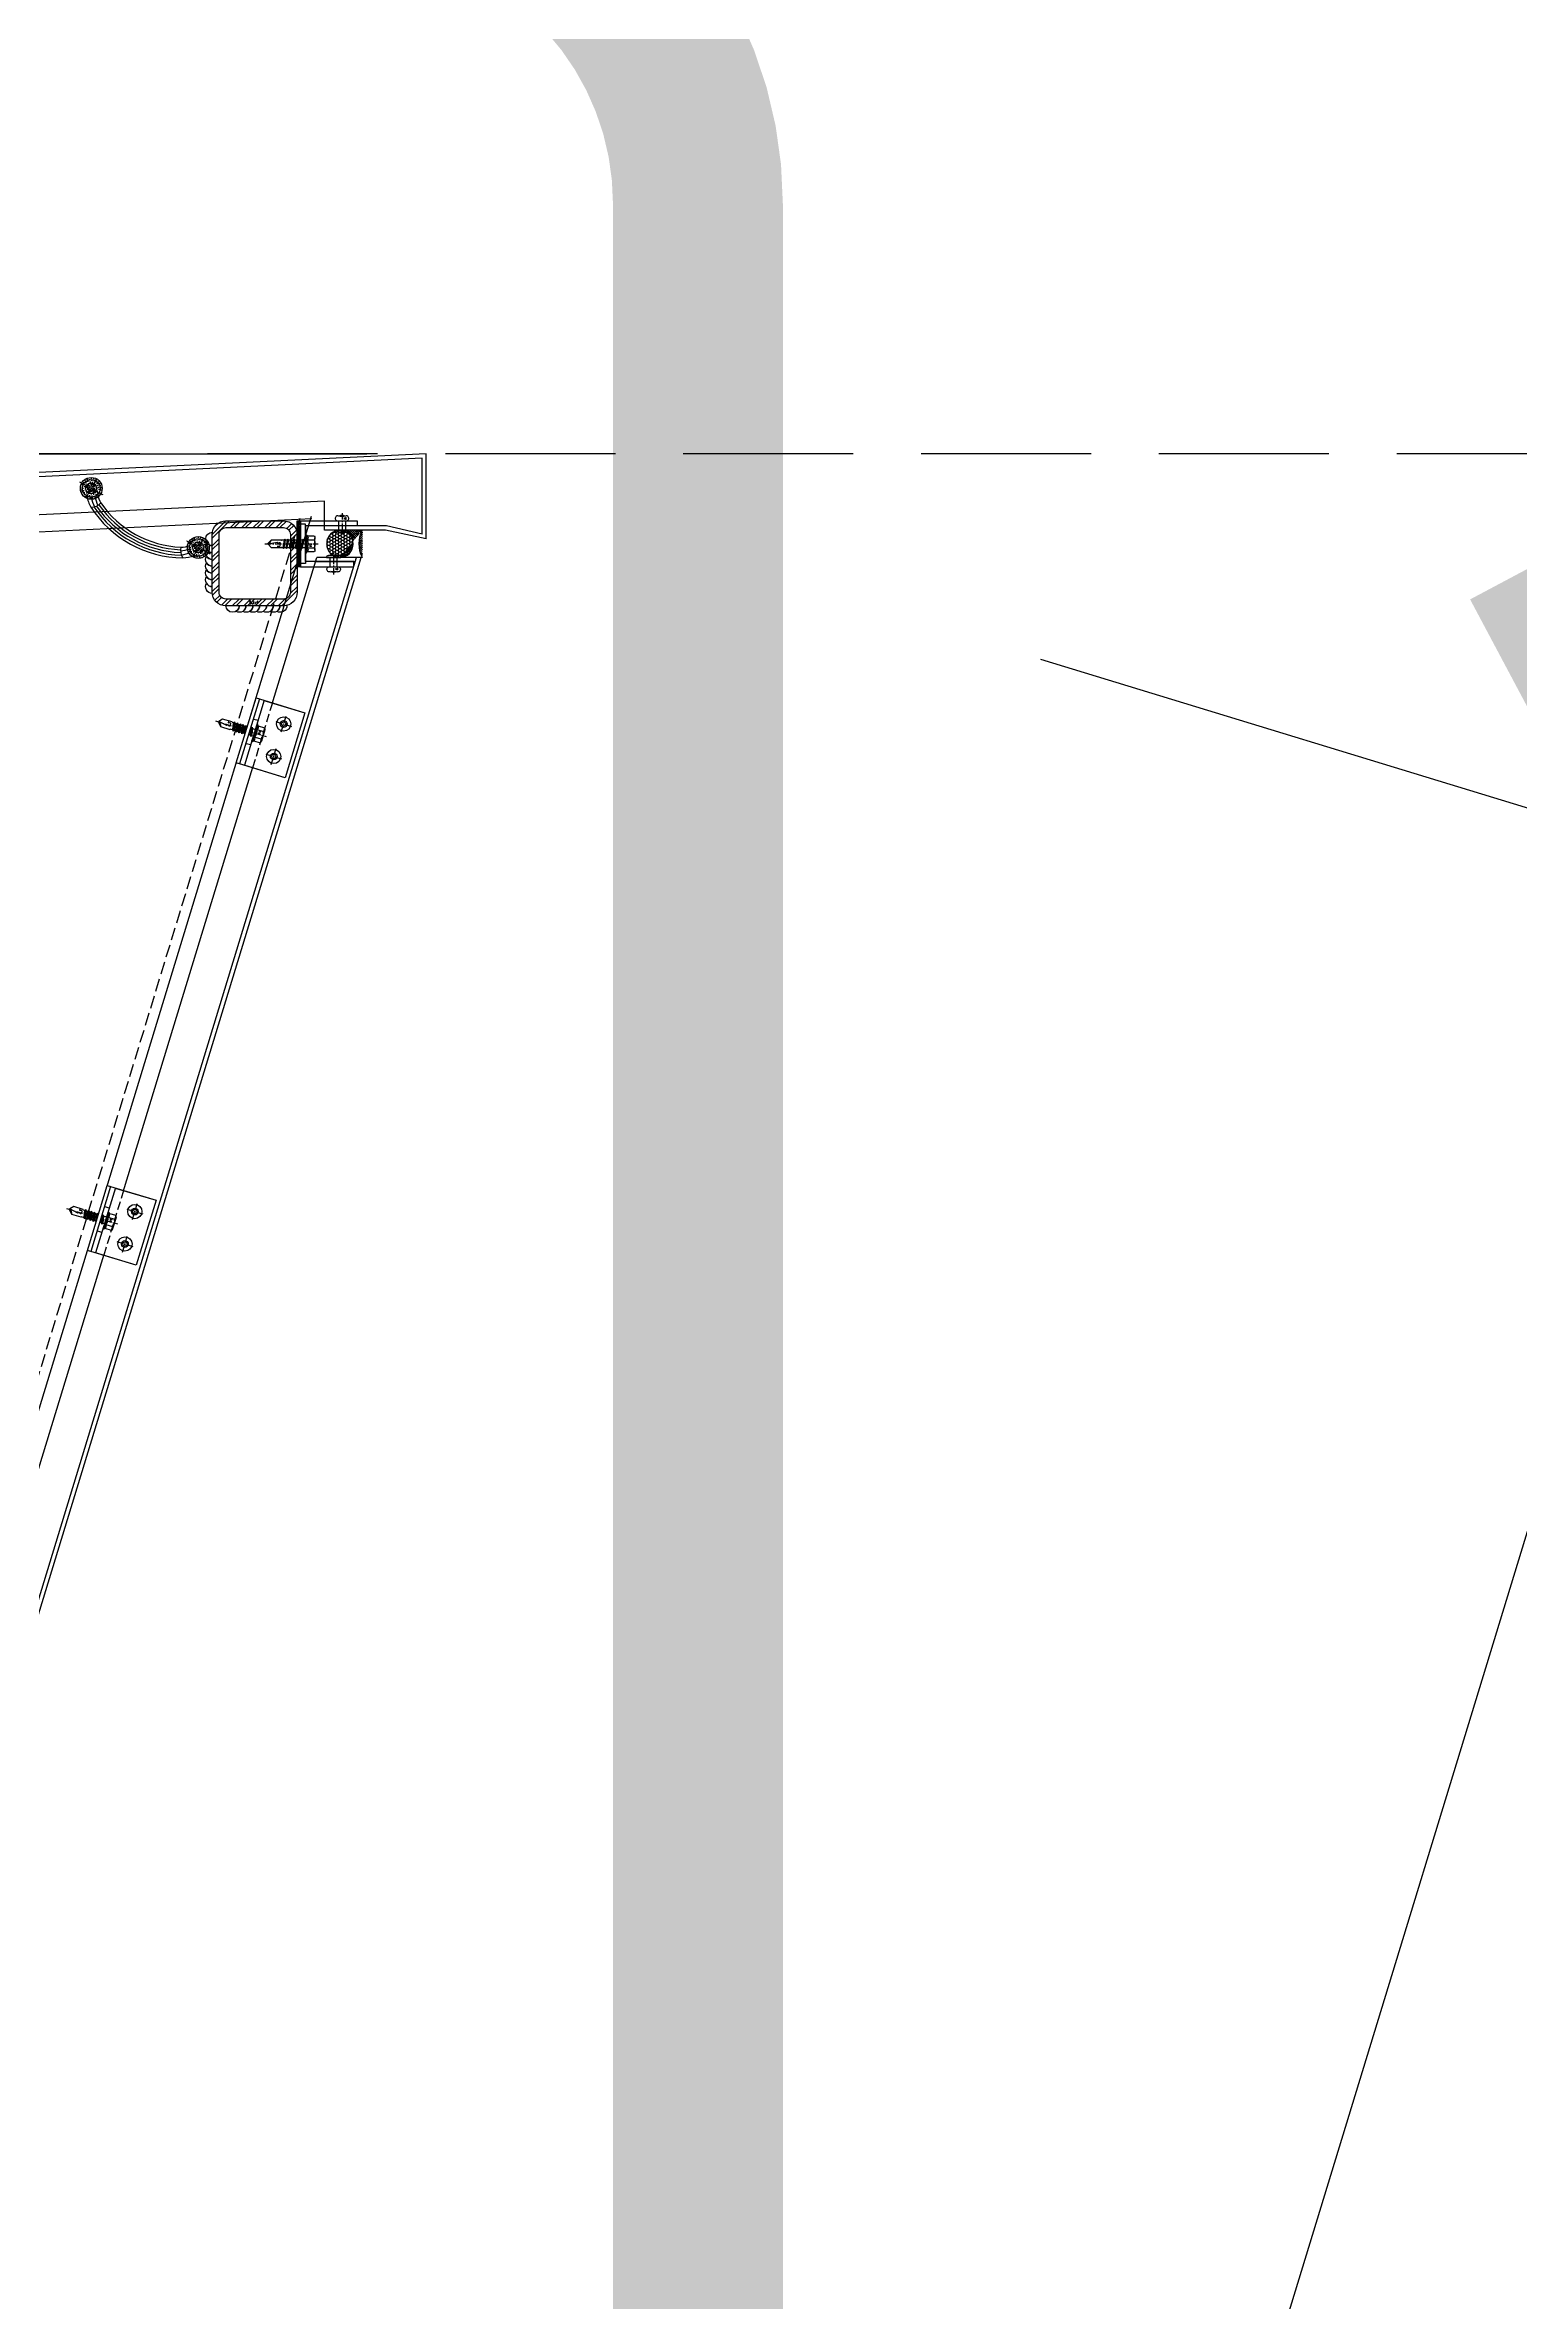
# Model space of a CAD drawing. Extents: x 220580 to 2027826, y -309201 to 71987.
# Drawn here: x 292402 to 293271, y -151868 to -150539 of the extents above; entities that cross this region are included whole.
import ezdxf
from ezdxf.enums import TextEntityAlignment as Align

# ---------------------------------------------------------------- set-up
doc = ezdxf.new("R2010")
doc.units = 0
for name, pattern in [('CENTER', [2, 1.25, -0.25, 0.25, -0.25]), ('DASH', [0.35, 0.25, -0.1]), ('ZN-CENTER', [2, 1.25, -0.25, 0.25, -0.25]), ('ZN-DASH', [0.35, 0.25, -0.1]), ('ZN-DOT', [0.25, 0, -0.25])]:
    doc.linetypes.add(name, pattern=pattern)
for name, color, linetype in [('!ZN1-填充-8', 8, 'Continuous'), ('!ZN1-标注-173', 173, 'Continuous'), ('!ZN3-铝板幕墙-3', 3, 'Continuous'), ('!ZN4-辅助材料-1', 1, 'Continuous'), ('!ZN4-配件-11', 11, 'Continuous'), ('!ZN5-钢材投影-40', 40, 'Continuous'), ('!ZN5-钢材断面-2', 2, 'Continuous'), ('!ZN5-铝材投影-112', 112, 'Continuous'), ('!ZN6-层高线-8', 8, 'ZN-DOT'), ('!ZN6-虚线-8', 8, 'ZN-DASH'), ('20剖面图$0$A-LIN-V', 9, 'Continuous'), ('3索引', 3, 'Continuous'), ('CEN', 1, 'CENTER'), ('DIM', 173, 'Continuous'), ('Fill', 8, 'Continuous'), ('焊缝', 8, 'Continuous')]:
    doc.layers.add(name, color=color, linetype=linetype)
doc.layers.add('@ZN-型材编号（非打印层）', color=8, linetype='Continuous', plot=False)
doc.styles.add('DHTEXT-1', font='ROMANS.shx', dxfattribs={"width": 0.7, "bigfont": 'CHINESE.shx'})
doc.dimstyles.new('ZN3', dxfattribs={"dimscale": 3, "dimtxt": 2.5, "dimasz": 1.5, "dimexe": 1, "dimexo": 2, "dimgap": 0.9, "dimtad": 1, "dimdec": 0, "dimdsep": 46, "dimtxsty": 'DHTEXT-1', "dimblk": 'ARCHTICK', "dimcen": 2.5, "dimclrd": 173, "dimclre": 173, "dimclrt": 7, "dimazin": 2, "dimtfac": 1, "dimtix": 1, "dimtmove": 2, "dimatfit": 3, "dimfxl": 0, "dimarcsym": 0})

# ---------------------------------------------------------------- blocks, each defined once
blk = doc.blocks.new('*U1824')
at = {"color": 0, "linetype": 'ZN-CENTER', "ltscale": 3}
blk.add_line((24, 0), (-7.3, 0), dxfattribs=at)
at = {"ltscale": 10}
for p, q in [((-5.4, -3.5), (-5.4, 3.5)), ((-1, 4.6), (-4.9, 4.6)), ((-1, 2.3), (-4.9, 2.3)), ((-0.6, -5.1), (-0.6, 5.1)), ((-0.2, 5.5), (0, 4.8)), ((0, -4.8), (0, 4.8)), ((0, 2.1), (14.3, 2.1)), ((1.4, 2.7), (2.2, -2.7)), ((3.2, 2.7), (4, -2.7)), ((5, 2.7), (5.8, -2.7)), ((6.8, 2.7), (7.6, -2.7)), ((8.6, 2.7), (9.4, -2.7)), ((10.4, 2.7), (11.2, -2.7)), ((12.2, 2.7), (13, -2.7)), ((-1, -2.3), (-4.9, -2.3)), ((-1, -4.6), (-4.9, -4.6)), ((-0.2, -5.5), (0, -4.8)), ((14.3, -2.1), (0, -2.1))]:
    blk.add_line(p, q, dxfattribs=at)
for points in [[(1.8, -2.1), (1, 2.1), (1.4, 2.7), (1.8, 2.1), (2.6, -2.1), (2.2, -2.7)], [(3.6, -2.1), (2.8, 2.1), (3.2, 2.7), (3.6, 2.1), (4.4, -2.1), (4, -2.7)], [(5.4, -2.1), (4.6, 2.1), (5, 2.7), (5.4, 2.1), (6.2, -2.1), (5.8, -2.7)], [(7.2, -2.1), (6.4, 2.1), (6.8, 2.7), (7.2, 2.1), (8, -2.1), (7.6, -2.7)], [(9, -2.1), (8.2, 2.1), (8.6, 2.7), (9, 2.1), (9.8, -2.1), (9.4, -2.7)], [(10.8, -2.1), (10, 2.1), (10.4, 2.7), (10.8, 2.1), (11.6, -2.1), (11.2, -2.7)], [(12.6, -2.1), (11.8, 2.1), (12.2, 2.7), (12.6, 2.1), (13.4, -2.1), (13, -2.7)]]:
    blk.add_lwpolyline(points, close=True, dxfattribs=at)
for points in [[(14.3, -2.1, -0.414214), (14.4, -2.2), (14.4, -2.3), (20.2, -2.3), (22, -0.3), (22, 0.3), (20.2, 2.3), (14.4, 2.3), (14.4, 2.2, -0.414214), (14.3, 2.1)], [(16.5, -2.3), (16.4, -1.2), (15.8, -1.5, -0.530462), (15, -1.2), (14.8, 0.1, -0.651316), (15.5, 0.5), (16, 0.2), (16.8, 0.7), (22, -0.3, -0.201226), (20.2, 2.3)]]:
    blk.add_lwpolyline(points, format="xyb", dxfattribs=at)
for centre, radius, start, end in [((-3.9, 3.5), 1.58, 133.1736, 226.8264), ((0.1, 0), 5.58, 155.5673, 204.4327), ((0.1, 3.5), 1.58, 133.1736, 226.8264), ((4.1, 0), 5.58, 155.5673, 204.4327), ((7.5, -2.9), 11.3, 132.4922, 138.6064), ((-3.9, -3.5), 1.58, 133.1736, 226.8264), ((0.1, -3.5), 1.58, 133.1736, 226.8264), ((7.5, 2.9), 11.3, 221.3936, 227.5078)]:
    blk.add_arc(centre, radius, start, end, dxfattribs=at)
at = {"layer": 'Defpoints', "color": 0, "ltscale": 10, "style": 'DHTEXT-1', "width": 0.7}
blk.add_text('5.5', height=1, rotation=90, dxfattribs=at).set_placement((-2.5, -0.9), align=Align.CENTER)
blk = doc.blocks.new('*U2097')
at = {"color": 0, "linetype": 'CENTER', "ltscale": 3}
for p, q in [((4.9, 0), (-4.9, 0)), ((0, 4.9), (0, -4.9))]:
    blk.add_line(p, q, dxfattribs=at)
at = {"linetype": 'ByBlock', "ltscale": 10}
for radius in [4.2, 2, 1.23]:
    blk.add_circle((0, 0), radius, dxfattribs=at)
blk = doc.blocks.new('*U1915')
at = {"ltscale": 0.125}
blk.add_wipeout([(-20, -30), (20, -30), (20, -5), (-20, -5)], dxfattribs=at).dxf.layer = '!ZN6-虚线-8'
at = {"layer": '!ZN1-填充-8'}
h = blk.add_hatch(dxfattribs=at)
h.set_pattern_fill('NET3', color=256, scale=0.75, angle=180, style=0)
h.set_pattern_definition([(180, (-1731.706, 294.7402), (-3e-16, -2.38125), []), (240, (-1731.706, 294.7402), (2.062223, -1.190625), []), (300, (-1731.706, 294.7402), (2.062223, 1.190625), [])])
h.paths.add_polyline_path([(20, 0), (-20, 0), (-20, -2), (20, -2)])
at = {"layer": '!ZN5-铝材投影-112'}
blk.add_lwpolyline([(20, -2), (-20, -2), (-20, -30), (20, -30)], close=True, dxfattribs=at)
at = {"layer": '!ZN6-虚线-8', "color": 8, "linetype": 'ZN-DASH', "ltscale": 20}
blk.add_line((-20, -10), (20, -10), dxfattribs=at)
at = {"layer": '!ZN6-虚线-8', "linetype": 'ZN-DASH', "ltscale": 10}
for p, q in [((-7.5, -5), (-7.5, -2)), ((7.5, -5), (7.5, -2))]:
    blk.add_line(p, q, dxfattribs=at)
at = {"layer": '!ZN4-配件-11', "color": 1, "xscale": -1, "rotation": 270}
for name, p in [('*U1824', (0, -5)), ('*U2097', (-10, -20)), ('*U2097', (10, -20))]:
    blk.add_blockref(name, p, dxfattribs=at)
at = {"ltscale": 0.25}
blk.add_wipeout([(20, 0), (20, -2), (-20, -2), (-20, 0)], dxfattribs=at).dxf.layer = '!ZN4-辅助材料-1'
at = {"layer": '!ZN4-辅助材料-1'}
blk.add_lwpolyline([(20, 0), (-20, 0), (-20, -2), (20, -2)], close=True, dxfattribs=at)
at = {"layer": '!ZN5-铝材投影-112', "ltscale": 0.25}
blk.add_line((-20, -5), (20, -5), dxfattribs=at)
blk = doc.blocks.new('*U1818')
at = {"color": 0, "linetype": 'CENTER', "ltscale": 3}
blk.add_line((10, 0), (-2.5, 0), dxfattribs=at)
at = {"linetype": 'ByBlock', "lineweight": -2, "ltscale": 10}
for p, q in [((-1.2, -3), (-1.2, 3)), ((0, 4.2), (0, -4.2)), ((5.5, 2), (0, 2)), ((5.5, 2.5), (5.5, -2.5)), ((5.5, -2), (0, -2))]:
    blk.add_line(p, q, dxfattribs=at)
for centre, radius, start, end in [((4.4, 0), 5.96, 160.395, 199.605), ((0, 3), 1.2, 90, 180), ((7, 2.5), 1.5, 348.448, 180), ((16.2, 0), 8, 164.3308, 195.6692), ((6.2, 0), 2.67, 323.2266, 36.7843), ((0, -3), 1.2, 180, 270), ((7, -2.5), 1.5, 180, 11.552)]:
    blk.add_arc(centre, radius, start, end, dxfattribs=at)
at = {"layer": 'Defpoints', "color": 0, "ltscale": 10, "style": 'DHTEXT-1', "width": 0.7}
blk.add_text('D4', height=1, rotation=90, dxfattribs=at).set_placement((7.4, -1.8), align=Align.CENTER)
blk = doc.blocks.new('方管钢50x4')
at = {"layer": 'Fill'}
h = blk.add_hatch(dxfattribs=at)
h.set_pattern_fill('ANSI32', color=8, scale=0.5, style=0)
h.set_pattern_definition([(45, (-2819.7443, -883.732), (-3.367596, 3.367596), []), (45, (-2817.499, -883.732), (-3.367596, 3.367596), [])])
edge = h.paths.add_edge_path(flags=16)
edge.add_line((-17, 21), (17, 21))
edge.add_arc((17, 17), 4, 0, 90, ccw=False)
edge.add_line((21, 17), (21, -17))
edge.add_arc((17, -17), 4, 270, 360, ccw=False)
edge.add_line((17, -21), (-17, -21))
edge.add_arc((-17, -17), 4, 180, 270, ccw=False)
edge.add_line((-21, -17), (-21, 17))
edge.add_arc((-17, 17), 4, 90, 180, ccw=False)
edge = h.paths.add_edge_path()
edge.add_line((-17, 25), (17, 25))
edge.add_arc((17, 17), 8, 0, 90, ccw=False)
edge.add_line((25, 17), (25, -17))
edge.add_arc((17, -17), 8, 270, 360, ccw=False)
edge.add_line((17, -25), (-17, -25))
edge.add_arc((-17, -17), 8, 180, 270, ccw=False)
edge.add_line((-25, -17), (-25, 17))
edge.add_arc((-17, 17), 8, 90, 180, ccw=False)
for points in [[(-17, 25), (17, 25, -0.414214), (25, 17), (25, -17, -0.414214), (17, -25), (-17, -25, -0.414214), (-25, -17), (-25, 17, -0.414214)], [(-17, 21), (17, 21, -0.414214), (21, 17), (21, -17, -0.414214), (17, -21), (-17, -21, -0.414214), (-21, -17), (-21, 17, -0.414214)]]:
    blk.add_lwpolyline(points, format="xyb", close=True)
at = {"layer": '@ZN-型材编号（非打印层）', "style": 'DHTEXT-1', "width": 0.7}
blk.add_text('50x4', height=2, dxfattribs=at).set_placement((-0.5, -23), align=Align.MIDDLE_CENTER)
blk = doc.blocks.new('*U2003')
at = {"layer": '!ZN5-钢材断面-2'}
blk.add_blockref('方管钢50x4', (0, 0), dxfattribs=at)
blk = doc.blocks.new('fldx')
h = blk.add_hatch()
h.set_pattern_fill('DOTS', color=256, angle=45, style=0)
h.set_pattern_definition([(45, (-6059.4724, -1072.3476), (-0.561266, 1.68379802), [0, -1.5875])])
h.paths.add_polyline_path([(19.5, 32.6, 1), (3.4, 32.6, 1)])
h = blk.add_hatch()
h.set_pattern_fill('DOTS', color=256, angle=45, style=0)
h.set_pattern_definition([(45, (-6059.4724, -1162.3476), (-0.561266, 1.68379802), [0, -1.5875])])
h.paths.add_polyline_path([(19.5, -57.4, 1), (3.4, -57.4, 1)])
at = {"layer": '!ZN1-标注-173'}
blk.add_line((18.2, -57.7), (17.2, -57.7), dxfattribs=at)
blk.add_line((17.2, -57.7), (17.2, -57.7))
for centre in [(11.4, 32.6), (11.4, -57.4)]:
    blk.add_circle(centre, 8.04)
at = {"color": 4, "linetype": 'ByBlock'}
for centre, radius in [((11.4, 32.6), 6.46), ((11.4, 32.6), 4), ((11.4, -57.4), 6.46), ((11.4, -57.4), 4)]:
    blk.add_circle(centre, radius, dxfattribs=at)
for centre, radius, start, end in [((-3.4, 8.5), 24.4, 31.4964, 47.2287), ((-6.2, 3.2), 32.4, 36.1342, 48.3888), ((-4.2, 5.3), 32.4, 35.5939, 48.7001), ((14.9, 30.7), 9.75, 284.3816, 333.1611), ((-49.9, -12.4), 75.2, 333.4377, 26.5623), ((-3.4, 8.5), 32.4, 33.3012, 48.7001), ((-48.9, -12.4), 76.2, 333.286, 26.714), ((-48.9, -12.4), 78.2, 333.1628, 26.8372), ((-48.9, -12.4), 80.2, 332.7336, 27.2664), ((-48.9, -12.4), 82.2, 331.9581, 28.0419), ((-3.4, -33.2), 24.4, 312.7713, 328.5036), ((-6.2, -28), 32.4, 311.6112, 323.8658), ((-4.2, -30), 32.4, 311.2999, 324.4061), ((14.9, -55.4), 9.75, 26.8389, 75.6184), ((-3.4, -33.2), 32.4, 311.2999, 326.6988)]:
    blk.add_arc(centre, radius, start, end, dxfattribs=at)
at = {"layer": 'CEN', "linetype": 'ZN-CENTER'}
for p, q in [((8.5, 33.6), (10.4, 33.6)), ((10.4, 35.5), (10.4, 33.6)), ((11.4, 42.6), (11.4, 22.6)), ((12.4, 35.5), (12.4, 33.6)), ((12.4, 33.6), (14.3, 33.6)), ((3.3, 32.6), (19.4, 32.6)), ((8.5, 31.6), (10.4, 31.6)), ((10.4, 31.6), (10.4, 29.7)), ((12.4, 31.6), (14.3, 31.6)), ((12.4, 31.6), (12.4, 29.7)), ((11.4, -67.4), (11.4, -47.4)), ((3.4, -57.4), (19.4, -57.4)), ((8.5, -56.4), (10.4, -56.4)), ((8.5, -58.4), (10.4, -58.4)), ((10.4, -56.4), (10.4, -54.5)), ((10.4, -60.3), (10.4, -58.4)), ((12.4, -56.4), (12.4, -54.5)), ((12.4, -56.4), (14.3, -56.4)), ((12.4, -60.3), (12.4, -58.4)), ((12.4, -58.4), (14.3, -58.4))]:
    blk.add_line(p, q, dxfattribs=at)
for centre, start, end in [((11.4, 32.6), 160.9818, 199.0187), ((11.4, 32.6), 70.9815, 109.0185), ((11.4, 32.6), 340.9813, 19.0182), ((11.4, 32.6), 250.9815, 289.0185), ((11.4, -57.4), 160.9813, 199.0182), ((11.4, -57.4), 70.9815, 109.0185), ((11.4, -57.4), 250.9815, 289.0185), ((11.4, -57.4), 340.9818, 19.0187)]:
    blk.add_arc(centre, 3.07, start, end, dxfattribs=at)
blk = doc.blocks.new('铝板16mm胶缝')
at = {"layer": '!ZN1-填充-8'}
h = blk.add_hatch(dxfattribs=at)
h.set_pattern_fill('HONEY', color=256, scale=0.7, angle=-270, style=0)
h.set_pattern_definition([(90, (10097.3199, 185.0233), (-0.9623705, 1.666875), [1.11125, -2.2225]), (210, (10097.3199, 185.0233), (-0.962370845, -1.6668748), [1.11125, -2.2225]), (150, (10097.3199, 185.0233), (-1.924741345, 2e-07), [-2.2225, 1.11125])])
edge = h.paths.add_edge_path()
edge.add_ellipse((-8.5, 14.6), major_axis=(-8, 0), ratio=0.974793, start_angle=0, end_angle=360)
h = blk.add_hatch(dxfattribs=at)
h.set_pattern_fill('ANSI35', color=256, scale=0.5, angle=-270, style=0)
h.set_pattern_definition([(135, (0, 0), (-1.12253, -1.12253), []), (135, (0, 1.1225), (-1.12253, -1.12253), [1.984375, -0.396875, 0, -0.396875])])
edge = h.paths.add_edge_path()
edge.add_line((-0.5, 1.4), (-0.5, 14.6))
edge.add_line((-16.5, 1.4), (-16.5, 14.6))
edge.add_ellipse((-8.5, 14.6), major_axis=(-8, 0), ratio=0.974793, start_angle=0, end_angle=180)
edge.add_arc((-8.5, -14.4), 17.7, 63.1657, 116.8343)
at = {"layer": '!ZN4-辅助材料-1', "ltscale": 0.5}
blk.add_arc((-8.5, -14.4), 17.7, 63.1657, 116.8343, dxfattribs=at)
blk.add_ellipse((-8.5, 14.6), major_axis=(-8, 0), ratio=0.974793, dxfattribs=at)
at = {"layer": 'Defpoints', "ltscale": 0.5}
for p in [(-16.5, -0.6), (-8.5, -0.6), (-0.5, -0.6)]:
    blk.add_point(p, dxfattribs=at)
blk = doc.blocks.new('*U2002')
at = {"color": 0, "linetype": 'ZN-CENTER', "ltscale": 3}
blk.add_line((24, 0), (-7.3, 0), dxfattribs=at)
at = {"ltscale": 10}
for p, q in [((-5.4, -3.5), (-5.4, 3.5)), ((-1, 4.6), (-4.9, 4.6)), ((-1, 2.3), (-4.9, 2.3)), ((-0.6, -5.1), (-0.6, 5.1)), ((-0.2, 5.5), (0, 4.8)), ((0, -4.8), (0, 4.8)), ((0, 2.1), (14.3, 2.1)), ((1.4, 2.7), (2.2, -2.7)), ((3.2, 2.7), (4, -2.7)), ((5, 2.7), (5.8, -2.7)), ((6.8, 2.7), (7.6, -2.7)), ((8.6, 2.7), (9.4, -2.7)), ((10.4, 2.7), (11.2, -2.7)), ((12.2, 2.7), (13, -2.7)), ((-1, -2.3), (-4.9, -2.3)), ((-1, -4.6), (-4.9, -4.6)), ((-0.2, -5.5), (0, -4.8)), ((14.3, -2.1), (0, -2.1))]:
    blk.add_line(p, q, dxfattribs=at)
for points in [[(1.8, -2.1), (1, 2.1), (1.4, 2.7), (1.8, 2.1), (2.6, -2.1), (2.2, -2.7)], [(3.6, -2.1), (2.8, 2.1), (3.2, 2.7), (3.6, 2.1), (4.4, -2.1), (4, -2.7)], [(5.4, -2.1), (4.6, 2.1), (5, 2.7), (5.4, 2.1), (6.2, -2.1), (5.8, -2.7)], [(7.2, -2.1), (6.4, 2.1), (6.8, 2.7), (7.2, 2.1), (8, -2.1), (7.6, -2.7)], [(9, -2.1), (8.2, 2.1), (8.6, 2.7), (9, 2.1), (9.8, -2.1), (9.4, -2.7)], [(10.8, -2.1), (10, 2.1), (10.4, 2.7), (10.8, 2.1), (11.6, -2.1), (11.2, -2.7)], [(12.6, -2.1), (11.8, 2.1), (12.2, 2.7), (12.6, 2.1), (13.4, -2.1), (13, -2.7)]]:
    blk.add_lwpolyline(points, close=True, dxfattribs=at)
for points in [[(14.3, -2.1, -0.414214), (14.4, -2.2), (14.4, -2.3), (20.2, -2.3), (22, -0.3), (22, 0.3), (20.2, 2.3), (14.4, 2.3), (14.4, 2.2, -0.414214), (14.3, 2.1)], [(16.5, -2.3), (16.4, -1.2), (15.8, -1.5, -0.530462), (15, -1.2), (14.8, 0.1, -0.651316), (15.5, 0.5), (16, 0.2), (16.8, 0.7), (22, -0.3, -0.201226), (20.2, 2.3)]]:
    blk.add_lwpolyline(points, format="xyb", dxfattribs=at)
for centre, radius, start, end in [((-3.9, 3.5), 1.58, 133.1736, 226.8264), ((0.1, 0), 5.58, 155.5673, 204.4327), ((0.1, 3.5), 1.58, 133.1736, 226.8264), ((4.1, 0), 5.58, 155.5673, 204.4327), ((7.5, -2.9), 11.3, 132.4922, 138.6064), ((-3.9, -3.5), 1.58, 133.1736, 226.8264), ((0.1, -3.5), 1.58, 133.1736, 226.8264), ((7.5, 2.9), 11.3, 221.3936, 227.5078)]:
    blk.add_arc(centre, radius, start, end, dxfattribs=at)
at = {"layer": 'Defpoints', "color": 0, "ltscale": 10, "style": 'DHTEXT-1', "width": 0.7}
blk.add_text('5.5', height=1, rotation=90, dxfattribs=at).set_placement((-2.5, -0.9), align=Align.CENTER)
blk = doc.blocks.new('20250825140909')
at = {"layer": '!ZN1-填充-8'}
h = blk.add_hatch(dxfattribs=at)
h.set_pattern_fill('NET3', color=256, scale=0.4, angle=180, style=0)
h.set_pattern_definition([(180, (54263.0832, 140287.4759), (-1e-15, -1.27), []), (240, (54263.0832, 140287.4759), (1.099852263, -0.635), []), (300, (54263.0832, 140287.4759), (1.099852263, 0.635), [])])
h.paths.add_polyline_path([(761, 14433.5), (759, 14433.5), (759, 14460.5), (761, 14460.5)])
at = {"layer": '!ZN3-铝板幕墙-3'}
for p, q in [((835, 14500), (-200, 14450)), ((832.5, 14497.4), (-197.5, 14447.6)), ((775, 14472.1), (-175, 14426.2)), ((775, 14455), (775, 14472.1)), ((769.7, 14436.5), (793.3, 14436.5)), ((797.4, 14439), (770.5, 14439))]:
    blk.add_line(p, q, dxfattribs=at)
at = {"layer": '!ZN3-铝板幕墙-3', "ltscale": 40}
for p, q in [((835, 14450), (835, 14500)), ((832.5, 14452.6), (832.5, 14497.4))]:
    blk.add_line(p, q, dxfattribs=at)
at = {"layer": '!ZN3-铝板幕墙-3', "ltscale": 30}
for p, q in [((811.5, 14457.5), (775, 14457.5)), ((811, 14455), (775, 14455)), ((835, 14450), (811, 14455)), ((832.5, 14452.6), (811.5, 14457.5))]:
    blk.add_line(p, q, dxfattribs=at)
at = {"layer": '!ZN3-铝板幕墙-3'}
for points in [[(-2243.1, 4975), (-2118.5, 4975), (770.5, 14439)], [(-2096, 4971.6), (794, 14439)], [(-2093.5, 4971.3), (796.6, 14439)]]:
    blk.add_lwpolyline(points, dxfattribs=at)
at = {"layer": '!ZN4-辅助材料-1', "ltscale": 5}
blk.add_lwpolyline([(761, 14433.5), (759, 14433.5), (759, 14460.5), (761, 14460.5)], close=True, dxfattribs=at)
at = {"layer": '!ZN5-钢材投影-40'}
for p, q in [((-1534.8, 6921.3), (767.5, 14463.3)), ((767.6, 14461.7), (238.2, 14436.1))]:
    blk.add_line(p, q, dxfattribs=at)
at = {"layer": '!ZN5-铝材投影-112'}
for points in [[(761, 14435.5), (761, 14460.5), (794.4, 14460.5), (794.4, 14457.5), (764, 14457.5), (764, 14435.5)], [(761, 14458.5), (761, 14433.5), (792.3, 14433.5), (792.3, 14436.5), (764, 14436.5), (764, 14458.5)]]:
    blk.add_lwpolyline(points, close=True, dxfattribs=at)
at = {"layer": '!ZN6-虚线-8', "ltscale": 30}
blk.add_line((-1540.6, 6923), (761.1, 14463), dxfattribs=at)
at = {"layer": '焊缝', "ltscale": 30}
for points in [[(709, 14417.8, -0.57735), (705.6, 14423.8, 0.267949), (709, 14421.8, -0.57735), (705.6, 14427.8, 0.267949), (709, 14425.8, -0.57735), (705.6, 14431.8, 0.267949), (709.1, 14429.8, -0.57735), (705.6, 14435.8, 0.267949), (709.1, 14433.8, -0.57735), (705.6, 14439.8, 0.267949), (709.1, 14437.8, -0.57735), (705.7, 14443.8, 0.267949), (709.1, 14441.8, -0.57735), (705.7, 14447.8, 0.267949), (709.1, 14445.8, -1), (709.2, 14453.8, -1)], [(753, 14410.7, -0.57735), (747, 14407.2, 0.267949), (749, 14410.7, -0.57735), (743, 14407.2, 0.267949), (745, 14410.7, -0.57735), (739, 14407.2, 0.267949), (741, 14410.7, -0.57735), (735, 14407.2, 0.267949), (737, 14410.7, -0.57735), (731, 14407.2, 0.267949), (733, 14410.7, -0.57735), (727, 14407.2, 0.267949), (729, 14410.7, -0.57735), (723, 14407.2, 0.267949), (725, 14410.7, -1), (717, 14410.7, -1)]]:
    blk.add_lwpolyline(points, format="xyb", dxfattribs=at)
at = {"layer": '!ZN4-辅助材料-1', "xscale": -1, "rotation": 90}
blk.add_blockref('铝板16mm胶缝', (798.8, 14438.5), dxfattribs=at)
at = {"layer": '!ZN4-配件-11'}
blk.add_blockref('*U2003', (734, 14435.5), dxfattribs=at)
at = {"layer": '!ZN4-配件-11', "color": 1, "rotation": 90}
blk.add_blockref('*U1818', (785.4, 14455), dxfattribs=at)
at = {"layer": '!ZN4-配件-11', "color": 1, "xscale": -1}
blk.add_blockref('*U2002', (764, 14447), dxfattribs=at)
at = {"layer": '!ZN4-配件-11', "color": 1, "xscale": -1, "rotation": 90}
blk.add_blockref('*U1818', (780.5, 14439), dxfattribs=at)
at = {"xscale": 0.7999999999999995, "yscale": 0.7999999999999995, "zscale": 0.7999999999999995, "rotation": 241.0858949676322}
blk.add_blockref('fldx', (682.4, 14465.4), dxfattribs=at)
at = {"xscale": -1, "rotation": 73.02450059439599}
for p in [(729, 14337.2), (641.4, 14050.2)]:
    blk.add_blockref('*U1915', p, dxfattribs=at)
blk = doc.blocks.new('_ArchTick')
at = {"color": 0, "linetype": 'ByBlock', "const_width": 0.4}
blk.add_lwpolyline([(-0.5, -0.5), (0.5, 0.5)], dxfattribs=at)
blk = doc.blocks.new('*D546')
at = {"layer": 'Defpoints', "color": 0, "ltscale": 30, "transparency": 16777216}
for p in [(292605.7, -150783.6), (293393.8, -151024.2), (291538.5, -154279.4)]:
    blk.add_point(p, dxfattribs=at)
at = {"layer": 'DIM', "color": 173, "linetype": 'ByBlock', "lineweight": -2, "ltscale": 30, "transparency": 16777216}
for p, q in [((292988.2, -150900.4), (293585.1, -151082.6)), ((292326.7, -154519.9), (293393.8, -151024.2)), ((291921.1, -154396.1), (292518, -154578.3))]:
    blk.add_line(p, q, dxfattribs=at)
at = {"layer": 'DIM', "color": 173, "lineweight": -2, "ltscale": 30, "transparency": 16777216, "xscale": 300, "yscale": 300, "zscale": 300}
for p, rotation in [((293393.8, -151024.2), 73.0245005943945), ((292326.7, -154519.9), 253.0245005943945)]:
    blk.add_blockref('_ArchTick', p, dxfattribs=dict(at, rotation=rotation))
at = {"layer": 'DIM', "color": 7, "ltscale": 30, "transparency": 16777216, "insert": (292449, -152646.5), "char_height": 500, "attachment_point": 5, "rotation": 73.0245, "style": 'DHTEXT-1'}
blk.add_mtext('3655', dxfattribs=at)
blk = doc.blocks.new('*D994')
at = {"layer": 'Defpoints', "color": 0, "ltscale": 30, "transparency": 16777216}
for p in [(291591.7, -149791.2), (292626.7, -150779.4), (291591.7, -150829.4)]:
    blk.add_point(p, dxfattribs=at)
at = {"layer": 'DIM', "color": 173, "linetype": 'ByBlock', "lineweight": -2, "ltscale": 30, "transparency": 16777216}
for p, q in [((291591.7, -150429.4), (291591.7, -149591.2)), ((292626.7, -150379.4), (292626.7, -149591.2)), ((291591.7, -149791.2), (291291.7, -149791.2)), ((292626.7, -149791.2), (291591.7, -149791.2)), ((292626.7, -149791.2), (292926.7, -149791.2))]:
    blk.add_line(p, q, dxfattribs=at)
at = {"layer": 'DIM', "color": 173, "lineweight": -2, "ltscale": 30, "transparency": 16777216, "xscale": 300, "yscale": 300, "zscale": 300}
blk.add_blockref('_ArchTick', (291591.7, -149791.2), dxfattribs=at)
at = {"layer": 'DIM', "color": 173, "lineweight": -2, "ltscale": 30, "transparency": 16777216, "xscale": 300, "yscale": 300, "zscale": 300, "rotation": 180}
blk.add_blockref('_ArchTick', (292626.7, -149791.2), dxfattribs=at)
at = {"layer": 'DIM', "color": 7, "ltscale": 30, "transparency": 16777216, "insert": (292109.2, -149361.2), "char_height": 500, "attachment_point": 5, "style": 'DHTEXT-1'}
blk.add_mtext('1035', dxfattribs=at)

msp = doc.modelspace()

# ---------------------------------------------------------------- linework, layer by layer
at = {"layer": '20剖面图$0$A-LIN-V'}
msp.add_line((286319.6, -150779.4), (292591.7, -150779.4), dxfattribs=at)
at = {"layer": '3索引', "linetype": 'DASH', "ltscale": 1000, "const_width": 100}
msp.add_lwpolyline([(291378.7, -150432.2), (292586.6, -150432.2, -0.414214), (292786.6, -150632.2), (292786.6, -151945.7, -0.414214), (292586.6, -152145.7), (291378.7, -152145.7, -0.414214), (291178.7, -151945.7), (291178.7, -150632.2, -0.414214)], format="xyb", close=True, dxfattribs=at)

# ---------------------------------------------------------------- next in the draw order: block references
at = {"ltscale": 1000}
msp.add_blockref('20250825140909', (291791.7, -165279.4), dxfattribs=at)

# ---------------------------------------------------------------- next in the draw order: linework, layer by layer
at = {"layer": '!ZN6-层高线-8', "linetype": 'DASH', "ltscale": 400}
msp.add_line((297358, -150779.4), (286319.6, -150779.4), dxfattribs=at)

# ---------------------------------------------------------------- next in the draw order: dimensions: what is measured, and where the dimension line sits
at = {"layer": 'DIM', "ltscale": 30}
dim = msp.add_linear_dim(base=(291591.7, -149791.2), p1=(292626.7, -150779.4), p2=(291591.7, -150829.4), dimstyle='ZN3', override={"dimscale": 200}, dxfattribs=at)
dim.commit()
dim.dimension.update_dxf_attribs({"geometry": '*D994', "text_midpoint": (292109.2, -149361.2)})
dim = msp.add_aligned_dim(p1=(291538.5, -154279.4), p2=(292605.7, -150783.6), distance=-824, dimstyle='ZN3', override={"dimscale": 200}, dxfattribs=at)
dim.commit()
dim.dimension.update_dxf_attribs({"geometry": '*D546', "text_midpoint": (292449, -152646.5)})

doc.saveas('drawing.dxf')
